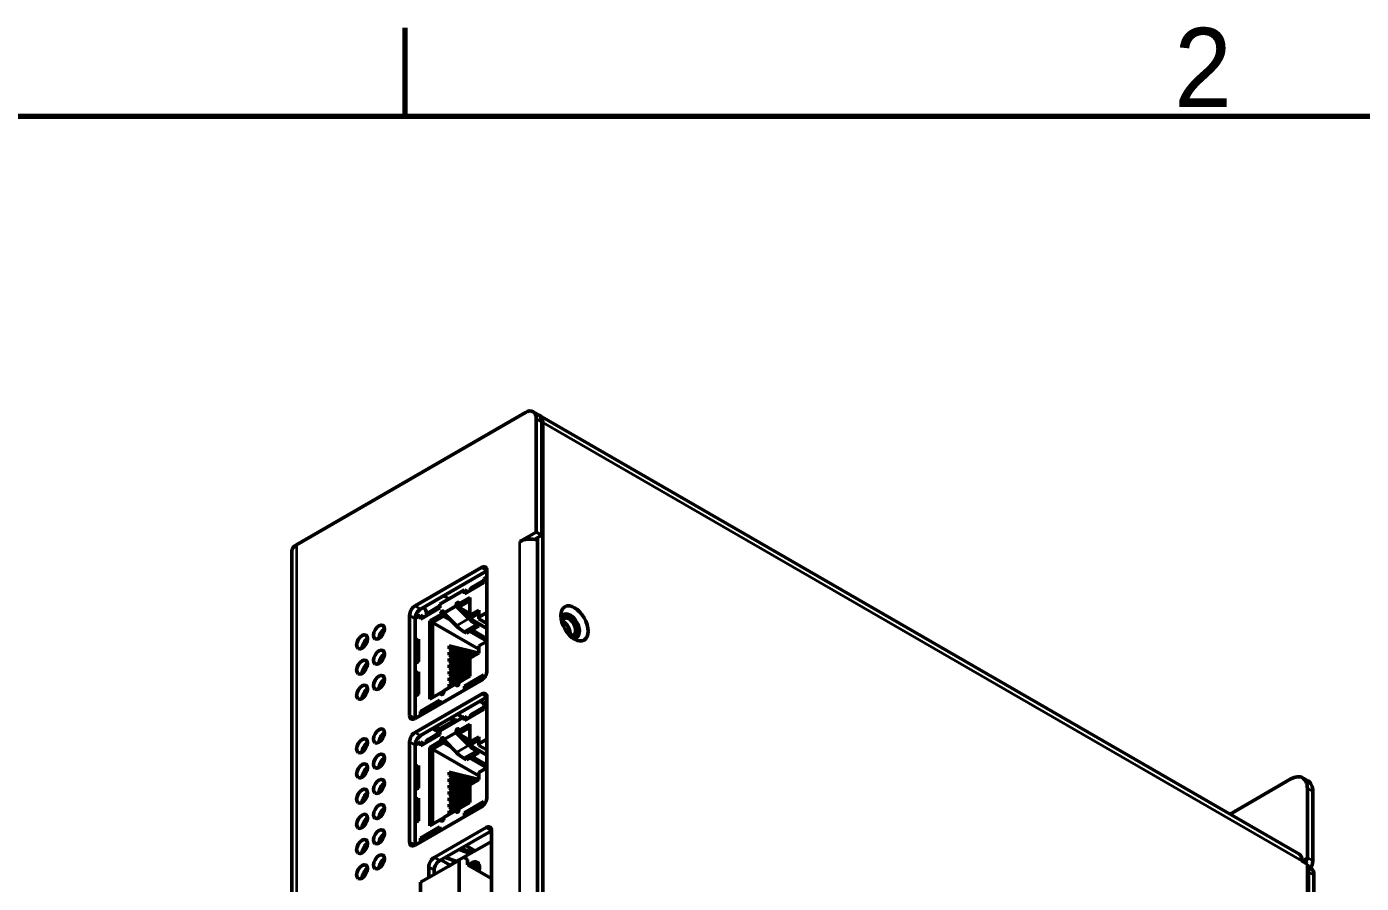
# Model space of a CAD drawing. Header units: millimetres. Extents: x 1391 to 4749, y -272 to 879.
# Drawn here: x 2162.8 to 2335.8, y 750 to 861 of the extents above; entities that cross this region are included whole.
import ezdxf

# ---------------------------------------------------------------- set-up
doc = ezdxf.new("R2010")
doc.units = ezdxf.units.MM
doc.header["$LTSCALE"] = 3
doc.layers.get('0').update_dxf_attribs({"lineweight": 25})
for name, color, linetype, lineweight in [('경계(ISO)', 7, 'Continuous', 70), ('외형선(ISO)', 7, 'Continuous', 50), ('좁은 외형선(ISO)', 7, 'Continuous', 35)]:
    doc.layers.add(name, color=color, linetype=linetype, lineweight=lineweight)
doc.styles.get("Standard").update_dxf_attribs({"font": ''})
doc.styles.get('Standard').set_extended_font_data('Gulim')

# ---------------------------------------------------------------- blocks, each defined once
blk = doc.blocks.new('경계 Default Border')
at = {"layer": '경계(ISO)'}
blk.add_line((280, 287), (280, 290.9), dxfattribs=at)
at = {"layer": '경계(ISO)', "flags": 128}
blk.add_lwpolyline([(10, 10), (10, 287), (410, 287), (410, 10), (10, 10)], dxfattribs=at)
at = {"layer": '경계(ISO)', "insert": (314.007, 287.395), "char_height": 3.5, "attachment_point": 7}
blk.add_mtext('2', dxfattribs=at)

msp = doc.modelspace()

# ---------------------------------------------------------------- linework, layer by layer
at = {"layer": '외형선(ISO)', "color": 0}
for p, q in [((2197.747, 793.87), (2227.445, 811.016)), ((2229.152, 810.707), (2228.445, 811.115)), ((2228.859, 810.2), (2228.859, 795.503)), ((2327.723, 753.797), (2229.294, 810.625)), ((2229.566, 795.095), (2229.566, 809.792)), ((2229.708, 809.71), (2229.708, 664.373)), ((2226.731, 794.274), (2228.859, 795.503)), ((2229.566, 795.095), (2228.659, 794.571)), ((2228.859, 795.503), (2229.566, 795.095)), ((2229.001, 794.768), (2229.001, 679.479)), ((2197.161, 644.451), (2197.161, 793.053)), ((2226.731, 794.266), (2226.731, 794.274)), ((2226.738, 794.27), (2226.731, 794.274)), ((2226.738, 794.27), (2226.731, 794.266)), ((2213.133, 785.934), (2221.754, 790.911)), ((2222.462, 790.503), (2213.84, 785.525)), ((2222.056, 789.21), (2220.6, 788.37)), ((2222.462, 789.686), (2222.056, 789.452)), ((2222.056, 788.954), (2222.056, 789.452)), ((2222.462, 790.503), (2222.462, 777.541)), ((2219.542, 788), (2216.363, 786.165)), ((2222.056, 788.954), (2219.542, 787.503)), ((2219.542, 788), (2219.973, 787.752)), ((2219.542, 787.503), (2219.542, 788)), ((2219.718, 787.696), (2219.797, 787.65)), ((2219.718, 787.604), (2219.718, 787.696)), ((2222.043, 789.045), (2220.247, 788.008)), ((2220.247, 788.008), (2220.54, 788.322)), ((2220.247, 788.008), (2220.332, 787.959)), ((2222.043, 789.045), (2222.056, 789.059)), ((2222.043, 789.045), (2222.056, 789.037)), ((2216.35, 785.758), (2214.554, 784.721)), ((2216.363, 785.923), (2214.907, 785.083)), ((2216.35, 785.758), (2216.363, 785.772)), ((2216.35, 785.758), (2216.363, 785.75)), ((2216.363, 785.667), (2216.363, 786.165)), ((2217.546, 786.848), (2216.838, 787.256)), ((2218.464, 785.94), (2216.848, 785.007)), ((2218.464, 786.082), (2218.464, 785.94)), ((2218.464, 785.94), (2220.117, 784.291)), ((2218.802, 786.074), (2218.64, 785.98)), ((2218.802, 785.819), (2218.64, 785.98)), ((2220.239, 786.592), (2218.802, 785.763)), ((2218.802, 785.763), (2218.802, 786.074)), ((2218.802, 785.763), (2220.239, 784.933)), ((2218.823, 786.186), (2220.26, 787.015)), ((2218.823, 786.289), (2218.823, 786.186)), ((2218.999, 786.084), (2218.823, 786.186)), ((2218.999, 786.084), (2220.26, 786.812)), ((2220.239, 784.29), (2220.239, 786.592)), ((2220.26, 787.015), (2220.26, 784.713)), ((2212.426, 771.747), (2212.426, 784.709)), ((2213.848, 784.713), (2213.133, 784.301)), ((2213.133, 784.301), (2213.133, 771.339)), ((2213.133, 784.301), (2213.133, 781.387)), ((2216.363, 785.667), (2213.848, 784.216)), ((2213.848, 784.713), (2214.279, 784.464)), ((2213.848, 784.216), (2213.848, 784.713)), ((2214.024, 784.408), (2214.103, 784.363)), ((2214.024, 784.317), (2214.024, 784.408)), ((2214.554, 784.721), (2214.847, 785.035)), ((2214.554, 784.721), (2214.638, 784.672)), ((2215.052, 784.008), (2216.488, 784.838)), ((2215.052, 773.846), (2215.052, 784.008)), ((2215.228, 783.907), (2215.052, 784.008)), ((2215.228, 783.907), (2216.664, 784.736)), ((2216.826, 784.612), (2215.407, 783.792)), ((2216.488, 784.838), (2216.488, 784.941)), ((2216.664, 784.736), (2216.488, 784.838)), ((2216.664, 784.736), (2216.664, 784.84)), ((2216.886, 784.968), (2216.826, 784.933)), ((2216.826, 784.933), (2216.826, 784.612)), ((2216.826, 784.933), (2217.052, 784.803)), ((2216.826, 784.612), (2217.817, 784.04)), ((2216.848, 785.149), (2216.848, 785.007)), ((2216.848, 785.007), (2218.501, 783.357)), ((2220.177, 784.447), (2218.936, 785.685)), ((2220.239, 784.29), (2221.424, 784.975)), ((2220.239, 784.29), (2222.462, 783.007)), ((2220.26, 784.713), (2221.428, 785.387)), ((2220.436, 784.612), (2220.26, 784.713)), ((2220.436, 784.612), (2221.428, 785.184)), ((2221.424, 784.975), (2221.424, 784.269)), ((2221.424, 784.269), (2221.604, 784.373)), ((2221.424, 784.269), (2222.462, 783.67)), ((2221.428, 785.387), (2221.428, 784.475)), ((2221.428, 784.475), (2222.462, 785.072)), ((2221.604, 784.373), (2221.428, 784.475)), ((2208.919, 782.186), (2208.919, 782.755)), ((2215.228, 773.948), (2215.228, 783.907)), ((2215.407, 783.792), (2215.407, 774.066)), ((2215.407, 783.792), (2221.424, 780.319)), ((2219.482, 782.591), (2219.795, 782.41)), ((2221.411, 783.343), (2219.795, 782.41)), ((2220.217, 782.654), (2222.462, 781.358)), ((2220.495, 782.815), (2222.462, 781.679)), ((2221.411, 783.547), (2221.099, 783.727)), ((2221.099, 783.524), (2221.411, 783.343)), ((2221.411, 783.343), (2221.411, 783.547)), ((2232.283, 783.513), (2232.537, 783.66)), ((2232.364, 783.868), (2232.39, 783.779)), ((2232.537, 783.66), (2232.606, 783.699)), ((2232.557, 783.683), (2232.575, 783.725)), ((2213.133, 781.387), (2213.564, 781.636)), ((2213.133, 781.387), (2213.485, 781.184)), ((2213.354, 780.361), (2213.48, 780.772)), ((2213.48, 780.772), (2213.485, 780.769)), ((2213.48, 778.698), (2213.48, 780.772)), ((2213.564, 781.432), (2213.485, 781.387)), ((2213.485, 778.687), (2213.485, 781.387)), ((2213.564, 778.732), (2213.564, 781.636)), ((2217.579, 780.771), (2217.579, 780.387)), ((2221.412, 779.825), (2217.579, 780.771)), ((2221.428, 780.539), (2221.424, 780.536)), ((2221.424, 780.536), (2221.424, 779.831)), ((2222.462, 781.339), (2221.428, 780.742)), ((2221.428, 780.742), (2221.428, 779.829)), ((2208.554, 778.921), (2208.919, 779.132)), ((2208.919, 778.92), (2208.919, 779.489)), ((2213.343, 778.604), (2213.343, 780.286)), ((2218.182, 780.039), (2217.579, 780.387)), ((2220.947, 779.556), (2217.579, 780.387)), ((2217.579, 779.941), (2217.579, 779.557)), ((2220.406, 779.243), (2217.579, 779.941)), ((2218.182, 779.209), (2217.579, 779.557)), ((2220.239, 778.901), (2217.579, 779.557)), ((2217.579, 779.111), (2217.579, 778.728)), ((2220.239, 778.455), (2217.579, 779.111)), ((2218.182, 780.039), (2220.705, 779.416)), ((2218.182, 779.209), (2220.239, 778.702)), ((2221.424, 779.831), (2220.239, 779.147)), ((2220.239, 776.845), (2220.239, 779.147)), ((2221.428, 779.829), (2220.26, 779.155)), ((2220.26, 779.155), (2220.26, 776.853)), ((2213.133, 778.483), (2213.564, 778.732)), ((2213.133, 778.483), (2213.133, 777.156)), ((2213.133, 777.156), (2213.564, 777.405)), ((2213.133, 777.156), (2213.485, 776.953)), ((2213.474, 778.68), (2213.48, 778.698)), ((2213.48, 778.698), (2213.485, 778.695)), ((2213.564, 777.202), (2213.485, 777.156)), ((2213.485, 774.456), (2213.485, 777.156)), ((2213.564, 774.501), (2213.564, 777.405)), ((2218.182, 778.38), (2217.579, 778.728)), ((2220.239, 778.071), (2217.579, 778.728)), ((2217.579, 778.282), (2217.579, 777.898)), ((2220.239, 777.626), (2217.579, 778.282)), ((2218.182, 777.55), (2217.579, 777.898)), ((2220.239, 777.242), (2217.579, 777.898)), ((2217.579, 777.452), (2217.579, 777.069)), ((2220.179, 776.811), (2217.579, 777.452)), ((2218.182, 776.72), (2217.579, 777.069)), ((2219.714, 776.542), (2217.579, 777.069)), ((2218.182, 778.38), (2220.239, 777.872)), ((2218.182, 777.55), (2220.239, 777.043)), ((2208.554, 775.655), (2208.919, 775.866)), ((2208.919, 775.654), (2208.919, 776.223)), ((2221.754, 776.316), (2213.133, 771.339)), ((2213.343, 774.373), (2213.343, 776.055)), ((2213.354, 776.131), (2213.48, 776.541)), ((2213.48, 776.541), (2213.485, 776.538)), ((2213.48, 774.467), (2213.48, 776.541)), ((2218.464, 775.855), (2216.848, 774.922)), ((2217.579, 776.623), (2217.579, 776.239)), ((2219.173, 776.23), (2217.579, 776.623)), ((2218.182, 775.891), (2217.579, 776.239)), ((2218.802, 775.937), (2217.579, 776.239)), ((2217.579, 775.793), (2217.579, 775.41)), ((2218.124, 775.659), (2217.579, 775.793)), ((2217.636, 775.377), (2217.579, 775.41)), ((2217.659, 775.39), (2217.579, 775.41)), ((2218.182, 776.72), (2219.472, 776.402)), ((2218.182, 775.891), (2218.423, 775.831)), ((2218.464, 775.855), (2218.464, 775.713)), ((2218.799, 775.802), (2218.464, 775.855)), ((2218.64, 775.611), (2218.679, 775.634)), ((2218.802, 776.015), (2220.239, 776.845)), ((2218.802, 775.809), (2218.802, 776.015)), ((2220.26, 776.853), (2218.823, 776.024)), ((2218.823, 776.024), (2218.823, 775.92)), ((2222.056, 776.988), (2219.542, 775.536)), ((2219.542, 775.536), (2219.718, 775.435)), ((2219.542, 775.039), (2219.542, 775.536)), ((2222.056, 776.785), (2219.718, 775.435)), ((2222.056, 776.598), (2219.718, 775.248)), ((2219.718, 775.435), (2219.718, 775.248)), ((2222.056, 776.568), (2222.056, 776.988)), ((2213.133, 774.253), (2213.564, 774.501)), ((2213.133, 769.522), (2221.754, 774.499)), ((2213.133, 774.253), (2213.133, 771.339)), ((2213.474, 774.449), (2213.48, 774.467)), ((2213.48, 774.467), (2213.485, 774.464)), ((2222.462, 774.091), (2213.84, 769.114)), ((2216.363, 773.701), (2213.848, 772.249)), ((2216.488, 774.676), (2215.052, 773.846)), ((2215.407, 774.066), (2216.826, 774.885)), ((2216.363, 773.203), (2216.363, 773.701)), ((2216.488, 774.572), (2216.488, 774.676)), ((2216.664, 774.574), (2216.488, 774.676)), ((2216.664, 774.47), (2216.664, 774.574)), ((2216.826, 774.885), (2216.826, 774.668)), ((2216.826, 774.885), (2216.848, 774.873)), ((2216.848, 774.922), (2216.848, 774.779)), ((2219.718, 775.14), (2219.718, 775.248)), ((2222.462, 774.091), (2222.462, 761.129)), ((2213.848, 772.249), (2214.024, 772.148)), ((2213.848, 771.751), (2213.848, 772.249)), ((2216.363, 773.498), (2214.024, 772.148)), ((2216.363, 773.311), (2214.024, 771.961)), ((2214.024, 772.148), (2214.024, 771.961)), ((2214.024, 771.853), (2214.024, 771.961)), ((2218.643, 771.887), (2219.35, 771.478)), ((2222.056, 772.543), (2219.542, 771.091)), ((2222.043, 772.633), (2220.247, 771.596)), ((2220.247, 771.596), (2220.54, 771.91)), ((2222.056, 772.799), (2220.6, 771.958)), ((2221.966, 773.307), (2221.535, 773.556)), ((2222.043, 772.633), (2222.056, 772.647)), ((2222.043, 772.633), (2222.056, 772.626)), ((2222.462, 773.275), (2222.056, 773.041)), ((2222.056, 772.543), (2222.056, 773.041)), ((2222.296, 773.179), (2222.068, 773.259)), ((2216.273, 770.02), (2215.841, 770.269)), ((2219.542, 771.589), (2216.363, 769.753)), ((2218.069, 771.057), (2217.637, 771.306)), ((2217.813, 771.407), (2218.069, 771.26)), ((2218.137, 771.228), (2218.621, 771.057)), ((2218.398, 770.929), (2218.171, 771.009)), ((2220.239, 770.181), (2218.802, 769.351)), ((2218.823, 769.774), (2220.26, 770.604)), ((2218.999, 769.673), (2220.26, 770.401)), ((2219.542, 771.589), (2219.973, 771.34)), ((2219.542, 771.091), (2219.542, 771.589)), ((2219.718, 771.284), (2219.797, 771.238)), ((2219.718, 771.193), (2219.718, 771.284)), ((2220.239, 767.879), (2220.239, 770.181)), ((2220.247, 771.596), (2220.332, 771.547)), ((2220.26, 770.604), (2220.26, 768.302)), ((2208.919, 768.714), (2208.919, 769.282)), ((2216.363, 769.256), (2213.848, 767.804)), ((2216.35, 769.346), (2214.554, 768.309)), ((2214.554, 768.309), (2214.847, 768.623)), ((2216.363, 769.512), (2214.907, 768.671)), ((2215.052, 767.597), (2216.488, 768.426)), ((2215.414, 770.022), (2216.33, 769.493)), ((2216.35, 769.346), (2216.363, 769.36)), ((2216.35, 769.346), (2216.363, 769.339)), ((2216.363, 769.256), (2216.363, 769.753)), ((2216.602, 769.892), (2216.375, 769.972)), ((2216.488, 768.426), (2216.488, 768.53)), ((2216.664, 768.325), (2216.488, 768.426)), ((2216.664, 768.325), (2216.664, 768.428)), ((2216.886, 768.556), (2216.826, 768.522)), ((2216.826, 768.522), (2216.826, 768.2)), ((2216.826, 768.522), (2217.052, 768.391)), ((2218.464, 769.528), (2216.848, 768.595)), ((2216.848, 768.737), (2216.848, 768.595)), ((2216.848, 768.595), (2218.501, 766.946)), ((2218.464, 769.67), (2218.464, 769.528)), ((2218.464, 769.528), (2220.117, 767.879)), ((2218.802, 769.662), (2218.64, 769.569)), ((2218.802, 769.408), (2218.64, 769.569)), ((2218.802, 769.351), (2218.802, 769.662)), ((2218.802, 769.351), (2220.239, 768.522)), ((2218.823, 769.878), (2218.823, 769.774)), ((2218.999, 769.673), (2218.823, 769.774)), ((2220.177, 768.035), (2218.936, 769.273)), ((2220.239, 767.879), (2221.424, 768.563)), ((2220.26, 768.302), (2221.428, 768.976)), ((2220.436, 768.2), (2221.428, 768.772)), ((2221.424, 768.563), (2221.424, 767.858)), ((2221.428, 768.976), (2221.428, 768.063)), ((2221.428, 768.063), (2222.462, 768.66)), ((2212.426, 755.335), (2212.426, 768.297)), ((2213.848, 768.302), (2213.133, 767.889)), ((2213.133, 767.889), (2213.133, 754.927)), ((2213.133, 767.889), (2213.133, 764.975)), ((2213.848, 768.302), (2214.279, 768.053)), ((2213.848, 767.804), (2213.848, 768.302)), ((2214.024, 767.997), (2214.103, 767.951)), ((2214.024, 767.906), (2214.024, 767.997)), ((2214.554, 768.309), (2214.638, 768.26)), ((2215.052, 757.434), (2215.052, 767.597)), ((2215.228, 767.495), (2215.052, 767.597)), ((2215.228, 767.495), (2216.664, 768.325)), ((2215.228, 757.536), (2215.228, 767.495)), ((2216.826, 768.2), (2215.407, 767.381)), ((2215.407, 767.381), (2215.407, 757.654)), ((2215.407, 767.381), (2221.424, 763.907)), ((2216.826, 768.2), (2217.817, 767.628)), ((2221.411, 766.932), (2219.795, 765.999)), ((2220.239, 767.879), (2222.462, 766.595)), ((2220.436, 768.2), (2220.26, 768.302)), ((2221.411, 767.135), (2221.099, 767.316)), ((2221.099, 767.112), (2221.411, 766.932)), ((2221.411, 766.932), (2221.411, 767.135)), ((2221.424, 767.858), (2221.604, 767.962)), ((2221.424, 767.858), (2222.462, 767.259)), ((2221.604, 767.962), (2221.428, 768.063)), ((2208.554, 765.449), (2208.919, 765.66)), ((2208.919, 765.448), (2208.919, 766.016)), ((2213.133, 764.975), (2213.564, 765.224)), ((2213.133, 764.975), (2213.485, 764.772)), ((2213.564, 765.021), (2213.485, 764.975)), ((2213.485, 762.275), (2213.485, 764.975)), ((2213.564, 762.321), (2213.564, 765.224)), ((2219.482, 766.179), (2219.795, 765.999)), ((2220.217, 766.242), (2222.462, 764.946)), ((2220.495, 766.403), (2222.462, 765.268)), ((2213.343, 762.193), (2213.343, 763.874)), ((2213.354, 763.95), (2213.48, 764.36)), ((2213.48, 764.36), (2213.485, 764.357)), ((2213.48, 762.287), (2213.48, 764.36)), ((2217.579, 764.359), (2217.579, 763.975)), ((2221.412, 763.413), (2217.579, 764.359)), ((2218.182, 763.627), (2217.579, 763.975)), ((2220.947, 763.144), (2217.579, 763.975)), ((2217.579, 763.529), (2217.579, 763.146)), ((2220.406, 762.832), (2217.579, 763.529)), ((2218.182, 763.627), (2220.705, 763.005)), ((2221.424, 763.42), (2220.239, 762.735)), ((2221.428, 763.418), (2220.26, 762.744)), ((2221.428, 764.127), (2221.424, 764.125)), ((2221.424, 764.125), (2221.424, 763.42)), ((2222.462, 764.927), (2221.428, 764.33)), ((2221.428, 764.33), (2221.428, 763.418)), ((2318.823, 758.935), (2326.723, 763.496)), ((2328.223, 763.645), (2328.93, 763.237)), ((2208.554, 762.183), (2208.919, 762.394)), ((2208.919, 762.182), (2208.919, 762.751)), ((2213.133, 762.072), (2213.564, 762.321)), ((2213.133, 762.072), (2213.133, 760.744)), ((2213.474, 762.268), (2213.48, 762.287)), ((2213.48, 762.287), (2213.485, 762.283)), ((2218.182, 762.798), (2217.579, 763.146)), ((2220.239, 762.489), (2217.579, 763.146)), ((2217.579, 762.7), (2217.579, 762.316)), ((2220.239, 762.044), (2217.579, 762.7)), ((2218.182, 761.968), (2217.579, 762.316)), ((2220.239, 761.66), (2217.579, 762.316)), ((2217.579, 761.87), (2217.579, 761.487)), ((2220.239, 761.214), (2217.579, 761.87)), ((2218.182, 762.798), (2220.239, 762.29)), ((2218.182, 761.968), (2220.239, 761.461)), ((2220.239, 760.433), (2220.239, 762.735)), ((2220.26, 762.744), (2220.26, 760.442)), ((2328.844, 762.271), (2328.844, 753.29)), ((2329.551, 752.882), (2329.551, 761.863)), ((2213.133, 760.744), (2213.564, 760.993)), ((2213.133, 760.744), (2213.485, 760.541)), ((2221.754, 759.904), (2213.133, 754.927)), ((2213.354, 759.719), (2213.48, 760.13)), ((2213.48, 760.13), (2213.485, 760.126)), ((2213.48, 758.056), (2213.48, 760.13)), ((2213.564, 760.79), (2213.485, 760.744)), ((2213.485, 758.044), (2213.485, 760.744)), ((2213.564, 758.09), (2213.564, 760.993)), ((2218.182, 761.138), (2217.579, 761.487)), ((2220.239, 760.83), (2217.579, 761.487)), ((2217.579, 761.041), (2217.579, 760.657)), ((2220.179, 760.399), (2217.579, 761.041)), ((2218.182, 760.309), (2217.579, 760.657)), ((2219.714, 760.13), (2217.579, 760.657)), ((2217.579, 760.211), (2217.579, 759.828)), ((2219.173, 759.818), (2217.579, 760.211)), ((2218.182, 759.479), (2217.579, 759.828)), ((2218.802, 759.526), (2217.579, 759.828)), ((2218.182, 761.138), (2220.239, 760.631)), ((2218.182, 760.309), (2219.472, 759.991)), ((2218.802, 759.604), (2220.239, 760.433)), ((2220.26, 760.442), (2218.823, 759.612)), ((2222.056, 760.576), (2219.542, 759.125)), ((2222.056, 760.373), (2219.718, 759.023)), ((2222.056, 760.187), (2219.718, 758.836)), ((2222.056, 760.157), (2222.056, 760.576)), ((2208.554, 758.917), (2208.919, 759.128)), ((2208.919, 758.916), (2208.919, 759.485)), ((2213.133, 757.841), (2213.564, 758.09)), ((2213.343, 757.962), (2213.343, 759.643)), ((2213.474, 758.038), (2213.48, 758.056)), ((2213.48, 758.056), (2213.485, 758.052)), ((2216.488, 758.264), (2215.052, 757.434)), ((2215.407, 757.654), (2216.826, 758.473)), ((2216.488, 758.16), (2216.488, 758.264)), ((2216.664, 758.162), (2216.488, 758.264)), ((2216.664, 758.059), (2216.664, 758.162)), ((2216.826, 758.473), (2216.826, 758.257)), ((2216.826, 758.473), (2216.848, 758.461)), ((2218.464, 759.443), (2216.848, 758.51)), ((2216.848, 758.51), (2216.848, 758.368)), ((2217.579, 759.382), (2217.579, 758.998)), ((2218.124, 759.247), (2217.579, 759.382)), ((2217.636, 758.965), (2217.579, 758.998)), ((2217.659, 758.978), (2217.579, 758.998)), ((2218.182, 759.479), (2218.423, 759.42)), ((2218.464, 759.443), (2218.464, 759.301)), ((2218.799, 759.391), (2218.464, 759.443)), ((2218.64, 759.199), (2218.679, 759.222)), ((2218.802, 759.397), (2218.802, 759.604)), ((2218.823, 759.612), (2218.823, 759.508)), ((2219.542, 759.125), (2219.718, 759.023)), ((2219.542, 758.627), (2219.542, 759.125)), ((2219.718, 759.023), (2219.718, 758.836)), ((2219.718, 758.729), (2219.718, 758.836)), ((2213.133, 757.841), (2213.133, 754.927)), ((2216.363, 757.289), (2213.848, 755.838)), ((2216.363, 757.086), (2214.024, 755.736)), ((2216.363, 756.899), (2214.024, 755.549)), ((2215.622, 753.323), (2222.34, 757.201)), ((2223.047, 756.793), (2216.329, 752.914)), ((2216.363, 756.792), (2216.363, 757.289)), ((2223.047, 756.502), (2222.735, 756.613)), ((2223.047, 756.793), (2223.047, 730.338)), ((2208.554, 755.651), (2208.919, 755.862)), ((2208.919, 755.65), (2208.919, 756.219)), ((2213.848, 755.838), (2214.024, 755.736)), ((2213.848, 755.34), (2213.848, 755.838)), ((2214.024, 755.736), (2214.024, 755.549)), ((2214.024, 755.441), (2214.024, 755.549)), ((2223.047, 755.405), (2219.476, 753.343)), ((2219.704, 754.863), (2220.884, 754.181)), ((2208.919, 752.384), (2208.919, 752.953)), ((2216.474, 752.998), (2217.677, 752.304)), ((2218.533, 752.799), (2217.041, 753.325)), ((2218.875, 752.996), (2217.425, 752.159)), ((2217.803, 753.057), (2218.369, 752.73)), ((2220.329, 753.836), (2218.837, 754.362)), ((2219.476, 753.343), (2218.875, 752.996)), ((2218.875, 735.36), (2218.875, 752.996)), ((2219.06, 754.491), (2220.314, 754.048)), ((2219.476, 753.343), (2219.936, 753.078)), ((2219.936, 753.078), (2219.936, 752.384)), ((2220.884, 754.181), (2220.513, 753.967)), ((2328.137, 752.882), (2328.844, 752.473)), ((2208.554, 752.385), (2208.919, 752.596)), ((2214.915, 750.71), (2214.915, 752.098)), ((2217.425, 752.159), (2215.304, 750.934)), ((2215.622, 751.69), (2215.622, 751.118)), ((2218.506, 752.809), (2218.369, 752.73)), ((2223.047, 750.587), (2219.936, 752.384)), ((2328.844, 752.473), (2328.844, 739.41)), ((2328.844, 752.17), (2329.279, 751.919)), ((2328.986, 608.035), (2328.986, 751.412)), ((2215.304, 750.934), (2213.854, 750.097)), ((2213.854, 750.097), (2213.854, 732.461)), ((2329.693, 607.627), (2329.693, 751.004))]:
    msp.add_line(p, q, dxfattribs=at)
for centre, major_axis, start_param, end_param in [((2227.445, 809.383), (1, 1.732), 5.4977871, 7.0685835), ((2228.152, 808.975), (1, 1.732), 5.4977871, 6.2831853), ((2228.294, 808.893), (1, 1.732), 5.4977871, 6.353955), ((2228.152, 793.453), (2, 0), 1.1326473, 2.3561945), ((2199.161, 793.053), (-2, 0), 5.4977871, 6.2831853), ((2221.754, 790.094), (0.5, 0.866), 5.4977871, 7.0685835), ((2220.979, 787.714), (-0.378, 0.656), 0, 0.1745329), ((2213.133, 785.117), (-0.5, -0.866), 3.9269908, 5.4977871), ((2213.586, 785.052), (0.85, -1.472), 1.1444131, 1.7379517), ((2218.644, 786.186), (0.127, 0.22), 5.4977871, 8.6393798), ((2218.82, 786.084), (-0.127, -0.22), 3.9071856, 5.4977871), ((2213.84, 784.709), (0.5, 0.866), 0.7853982, 2.3561945), ((2212.454, 784.398), (-0.85, 1.472), 4.4601558, 4.7259334), ((2215.285, 784.427), (-0.378, 0.656), 0, 0.1745329), ((2216.668, 785.045), (0.127, 0.22), 5.4977871, 8.6393798), ((2216.844, 784.944), (-0.127, -0.22), 3.9071856, 5.4977871), ((2221.099, 786.838), (2.029, -3.515), 5.1487213, 5.4977871), ((2221.099, 786.838), (-1.905, 3.3), 2.0071286, 2.0311852), ((2221.099, 786.838), (-1.905, 3.3), 2.1492664, 2.3561945), ((2233.243, 783.337), (0.85, -1.472), 5.7118822, 9.9960811), ((2233.102, 783.255), (-0.615, 1.065), 2.2349634, 7.1898146), ((2233.102, 783.255), (0.85, -1.472), 0.0832853, 3.0583074), ((2209.166, 782.133), (-0.5, -0.866), 3.9269908, 5.4977871), ((2219.482, 785.905), (2.029, -3.515), 5.1487213, 5.4977871), ((2232.395, 782.847), (-0.615, 1.065), 3.7543402, 5.6704377), ((2232.473, 783.77), (0.064, -0.11), 4.3109633, 6.684611), ((2206.974, 780.867), (-0.5, -0.866), 3.9269908, 5.4977871), ((2209.166, 778.867), (-0.5, -0.866), 3.9269908, 5.4977871), ((2214.1, 780.286), (-0.757, 0), 6.1086524, 6.2831853), ((2206.974, 777.601), (-0.5, -0.866), 3.9269908, 5.4977871), ((2221.754, 777.133), (0.5, 0.866), 3.9269908, 5.4977871), ((2209.166, 775.601), (-0.5, -0.866), 3.9269908, 5.4977871), ((2214.1, 776.055), (-0.757, 0), 6.1086524, 6.2831853), ((2218.644, 775.816), (-0.127, -0.22), 5.4977871, 8.6393798), ((2218.82, 775.715), (-0.127, -0.22), 5.4977871, 5.5175923), ((2206.974, 774.335), (-0.5, -0.866), 3.9269908, 5.4977871), ((2216.668, 774.676), (-0.127, -0.22), 5.4977871, 8.6393798), ((2216.844, 774.574), (-0.127, -0.22), 5.4977871, 5.5175923), ((2221.754, 773.683), (0.5, 0.866), 5.4977871, 7.0685835), ((2220.979, 771.303), (-0.378, 0.656), 0, 0.1745329), ((2221.966, 773.925), (-0.378, 0.656), 2.3561945, 2.5481807), ((2213.133, 772.155), (-0.5, -0.866), 5.4977871, 7.0685835), ((2218.069, 771.675), (0.254, -0.44), 5.4977871, 5.6897734), ((2218.069, 771.675), (-0.378, 0.656), 2.3561945, 2.5481807), ((2209.166, 768.661), (-0.5, -0.866), 3.9269908, 5.4977871), ((2213.133, 768.706), (-0.5, -0.866), 3.9269908, 5.4977871), ((2213.84, 768.297), (0.5, 0.866), 0.7853982, 2.3561945), ((2215.285, 768.016), (-0.378, 0.656), 0, 0.1745329), ((2216.273, 770.638), (-0.378, 0.656), 2.3561945, 2.5481807), ((2216.668, 768.634), (0.127, 0.22), 5.4977871, 8.6393798), ((2216.844, 768.532), (-0.127, -0.22), 3.9071856, 5.4977871), ((2218.644, 769.774), (0.127, 0.22), 5.4977871, 8.6393798), ((2218.82, 769.673), (-0.127, -0.22), 3.9071856, 5.4977871), ((2206.974, 767.395), (-0.5, -0.866), 3.9269908, 5.4977871), ((2219.482, 769.493), (2.029, -3.515), 5.1487213, 5.4977871), ((2221.099, 770.426), (2.029, -3.515), 5.1487213, 5.4977871), ((2221.099, 770.426), (-1.905, 3.3), 2.0071286, 2.0311852), ((2221.099, 770.426), (-1.905, 3.3), 2.1492664, 2.3561945), ((2209.166, 765.395), (-0.5, -0.866), 3.9269908, 5.4977871), ((2206.974, 764.129), (-0.5, -0.866), 3.9269908, 5.4977871), ((2214.1, 763.874), (-0.757, 0), 6.1086524, 6.2831853), ((2326.723, 761.047), (1.5, 2.598), 5.4977871, 7.0685835), ((2327.43, 760.638), (1.5, 2.598), 5.4977871, 6.2831853), ((2206.974, 760.863), (-0.5, -0.866), 3.9269908, 5.4977871), ((2209.166, 762.129), (-0.5, -0.866), 3.9269908, 5.4977871), ((2221.754, 760.721), (0.5, 0.866), 3.9269908, 5.4977871), ((2206.974, 757.597), (-0.5, -0.866), 3.9269908, 5.4977871), ((2209.166, 758.863), (-0.5, -0.866), 3.9269908, 5.4977871), ((2214.1, 759.643), (-0.757, 0), 6.1086524, 6.2831853), ((2216.668, 758.264), (-0.127, -0.22), 5.4977871, 8.6393798), ((2216.844, 758.162), (-0.127, -0.22), 5.4977871, 5.5175923), ((2218.644, 759.405), (-0.127, -0.22), 5.4977871, 8.6393798), ((2218.82, 759.303), (-0.127, -0.22), 5.4977871, 5.5175923), ((2209.166, 755.597), (-0.5, -0.866), 3.9269908, 5.4977871), ((2222.34, 756.384), (0.5, 0.866), 5.4977871, 7.0685835), ((2206.974, 754.331), (-0.5, -0.866), 3.9269908, 5.4977871), ((2213.133, 755.744), (-0.5, -0.866), 5.4977871, 7.0685835), ((2209.166, 752.331), (-0.5, -0.866), 3.9269908, 5.4977871), ((2215.622, 752.506), (-0.5, -0.866), 3.9269908, 5.4977871), ((2216.329, 752.098), (0.5, 0.866), 0.7853982, 2.3561945), ((2220.739, 751.282), (1.573, -2.725), 2.4466907, 2.5481807), ((2326.723, 752.065), (1, 1.732), 5.4977871, 6.2831853), ((2328.137, 753.698), (0.5, -0.866), 5.4977871, 7.0685835), ((2328.137, 753.698), (1, -1.732), 0.0297144, 0.7853982), ((2206.974, 751.065), (-0.5, -0.866), 3.9269908, 5.4977871), ((2220.537, 751.506), (0.684, 1.186), 0.7225663, 1.2284123), ((2220.537, 751.506), (0.684, 1.186), 5.054773, 7.0057516), ((2327.571, 750.596), (1, 1.732), 5.4977871, 5.948814), ((2328.279, 750.187), (1, 1.732), 5.4977871, 6.2831853)]:
    msp.add_ellipse(centre, major_axis=major_axis, ratio=0.5773503, start_param=start_param, end_param=end_param, dxfattribs=at)
for centre, major_axis in [((2233.809, 783.664), (-1.25, 2.165)), ((2206.267, 781.275), (-0.5, -0.866)), ((2208.459, 782.541), (-0.5, -0.866)), ((2206.267, 778.009), (-0.5, -0.866)), ((2208.459, 779.275), (-0.5, -0.866)), ((2206.267, 774.743), (-0.5, -0.866)), ((2208.459, 776.009), (-0.5, -0.866)), ((2206.267, 767.803), (-0.5, -0.866)), ((2208.459, 769.069), (-0.5, -0.866)), ((2208.459, 765.803), (-0.5, -0.866)), ((2206.267, 764.537), (-0.5, -0.866)), ((2208.459, 762.537), (-0.5, -0.866)), ((2206.267, 761.271), (-0.5, -0.866)), ((2208.459, 759.271), (-0.5, -0.866)), ((2206.267, 758.005), (-0.5, -0.866)), ((2208.459, 756.005), (-0.5, -0.866)), ((2206.267, 754.739), (-0.5, -0.866)), ((2208.459, 752.739), (-0.5, -0.866)), ((2206.267, 751.473), (-0.5, -0.866))]:
    msp.add_ellipse(centre, major_axis=major_axis, ratio=0.5773503, dxfattribs=at)
for points, knots in [([(2220.592, 752.528), (2220.493, 752.478), (2220.395, 752.411), (2220.264, 752.3), (2220.229, 752.267), (2220.195, 752.234)], [0.000004635, 0.000004635, 0.000004635, 0.000004635, 0.040549073, 0.040549073, 0.055611604, 0.055611604, 0.055611604, 0.055611604]), ([(2220.26, 752.196), (2220.306, 752.244), (2220.354, 752.288), (2220.547, 752.451), (2220.68, 752.523), (2220.856, 752.594), (2220.923, 752.613), (2220.989, 752.625)], [-1.419638021, -1.419638021, -1.419638021, -1.419638021, -1.405212067, -1.405212067, -1.362230741, -1.362230741, -1.335181937, -1.335181937, -1.335181937, -1.335181937]), ([(2220.531, 752.04), (2220.556, 752.062), (2220.582, 752.082), (2220.664, 752.146), (2220.721, 752.183), (2220.85, 752.253), (2220.921, 752.281), (2221.04, 752.309), (2221.088, 752.316), (2221.203, 752.317), (2221.267, 752.305), (2221.371, 752.262), (2221.413, 752.235), (2221.461, 752.191), (2221.471, 752.181), (2221.481, 752.171)], [0.07543663, 0.07543663, 0.07543663, 0.07543663, 0.08592187, 0.08592187, 0.10905759, 0.10905759, 0.13742928, 0.13742928, 0.1576978, 0.1576978, 0.1871767, 0.1871767, 0.21106378, 0.21106378, 0.21771295, 0.21771295, 0.21771295, 0.21771295]), ([(2221.385, 752.25), (2221.354, 752.267), (2221.321, 752.28), (2221.226, 752.305), (2221.162, 752.309), (2221.022, 752.294), (2220.946, 752.272), (2220.791, 752.204), (2220.712, 752.157), (2220.606, 752.077), (2220.577, 752.054), (2220.55, 752.029)], [0.08041318, 0.08041318, 0.08041318, 0.08041318, 0.09722509, 0.09722509, 0.1257528, 0.1257528, 0.15645452, 0.15645452, 0.18780196, 0.18780196, 0.19955831, 0.19955831, 0.19955831, 0.19955831]), ([(2220.579, 752.012), (2220.594, 752.027), (2220.609, 752.042), (2220.673, 752.105), (2220.727, 752.152), (2220.784, 752.196)], [-0.640858077, -0.640858077, -0.640858077, -0.640858077, -0.634843092, -0.634843092, -0.615381059, -0.615381059, -0.615381059, -0.615381059]), ([(2220.592, 752.528), (2220.601, 752.533), (2220.61, 752.537), (2220.63, 752.546), (2220.641, 752.551), (2220.651, 752.555)], [-0.008112216, -0.008112216, -0.008112216, -0.008112216, -0.0043527305, -0.0043527305, -0.0000005285, -0.0000005285, -0.0000005285, -0.0000005285]), ([(2220.651, 752.555), (2220.779, 752.611), (2220.896, 752.63), (2221.094, 752.619), (2221.183, 752.59), (2221.347, 752.474), (2221.404, 752.386), (2221.476, 752.213), (2221.498, 752.113), (2221.503, 752.002)], [-0.34110069, -0.34110069, -0.34110069, -0.34110069, -0.30691576, -0.30691576, -0.27340533, -0.27340533, -0.23326995, -0.23326995, -0.19295745, -0.19295745, -0.19295745, -0.19295745]), ([(2221.12, 752.042), (2221.089, 752.026), (2221.058, 752.009), (2220.967, 751.951), (2220.907, 751.907), (2220.849, 751.856)], [-0.173307504, -0.173307504, -0.173307504, -0.173307504, -0.160942633, -0.160942633, -0.136730908, -0.136730908, -0.136730908, -0.136730908]), ([(2220.868, 751.846), (2220.878, 751.855), (2220.889, 751.864), (2220.977, 751.938), (2221.057, 751.991), (2221.138, 752.032)], [-0.036601132, -0.036601132, -0.036601132, -0.036601132, -0.032063842, -0.032063842, -0.000008505, -0.000008505, -0.000008505, -0.000008505]), ([(2221.12, 752.042), (2221.16, 752.062), (2221.199, 752.079), (2221.305, 752.116), (2221.37, 752.129), (2221.451, 752.133), (2221.47, 752.133), (2221.489, 752.132)], [0.000009362, 0.000009362, 0.000009362, 0.000009362, 0.015947567, 0.015947567, 0.042734142, 0.042734142, 0.050937761, 0.050937761, 0.050937761, 0.050937761]), ([(2221.49, 752.121), (2221.47, 752.122), (2221.45, 752.121), (2221.383, 752.116), (2221.335, 752.107), (2221.238, 752.077), (2221.188, 752.057), (2221.138, 752.032)], [0.114534391, 0.114534391, 0.114534391, 0.114534391, 0.123390748, 0.123390748, 0.142988352, 0.142988352, 0.162939358, 0.162939358, 0.162939358, 0.162939358]), ([(2221.168, 751.672), (2221.179, 751.682), (2221.19, 751.691), (2221.278, 751.764), (2221.357, 751.818), (2221.438, 751.858)], [0.08833595, 0.08833595, 0.08833595, 0.08833595, 0.092874175, 0.092874175, 0.124923616, 0.124923616, 0.124923616, 0.124923616]), ([(2221.456, 751.848), (2221.371, 751.805), (2221.287, 751.748), (2221.199, 751.673), (2221.192, 751.668), (2221.186, 751.662)], [0.000018724, 0.000018724, 0.000018724, 0.000018724, 0.033849259, 0.033849259, 0.036619695, 0.036619695, 0.036619695, 0.036619695])]:
    msp.add_open_spline(points, degree=3, knots=knots, dxfattribs=at)
for points in [[(2221.104, 752.014), (2221.041, 751.966), (2220.971, 751.906), (2220.896, 751.829)], [(2221.422, 751.83), (2221.35, 751.775), (2221.281, 751.714), (2221.214, 751.645)], [(2221.438, 751.858), (2221.456, 751.868), (2221.475, 751.876), (2221.493, 751.884)], [(2221.49, 751.864), (2221.479, 751.859), (2221.467, 751.854), (2221.456, 751.848)]]:
    msp.add_open_spline(points, degree=3, dxfattribs=at)
at = {"layer": '좁은 외형선(ISO)', "color": 0}
for p, q in [((2228.859, 810.2), (2229.566, 809.792)), ((2229.708, 809.71), (2229.566, 809.628)), ((2328.137, 752.882), (2229.708, 809.71)), ((2197.747, 793.87), (2197.747, 645.267)), ((2226.738, 678.344), (2226.738, 794.27)), ((2221.754, 790.911), (2222.462, 790.503)), ((2222.056, 789.197), (2220.54, 788.322)), ((2213.84, 785.525), (2213.133, 785.934)), ((2216.363, 785.91), (2214.847, 785.035)), ((2218.464, 786.082), (2218.64, 785.98)), ((2212.426, 784.709), (2213.133, 784.301)), ((2216.664, 784.84), (2216.488, 784.941)), ((2220.117, 784.291), (2218.501, 783.357)), ((2221.099, 783.524), (2219.482, 782.591)), ((2232.234, 783.689), (2232.39, 783.779)), ((2232.557, 783.683), (2232.597, 783.706)), ((2213.354, 778.611), (2213.354, 780.361)), ((2213.354, 774.38), (2213.354, 776.131)), ((2218.464, 775.713), (2218.64, 775.611)), ((2216.664, 774.47), (2216.488, 774.572)), ((2221.754, 774.499), (2222.462, 774.091)), ((2222.056, 772.786), (2220.54, 771.91)), ((2222.462, 773.593), (2221.966, 773.307)), ((2222.462, 773.486), (2222.068, 773.259)), ((2213.133, 771.339), (2212.426, 771.747)), ((2218.069, 771.057), (2216.273, 770.02)), ((2218.171, 771.009), (2216.375, 769.972)), ((2213.84, 769.114), (2213.133, 769.522)), ((2216.363, 769.498), (2214.847, 768.623)), ((2216.664, 768.428), (2216.488, 768.53)), ((2218.464, 769.67), (2218.64, 769.569)), ((2212.426, 768.297), (2213.133, 767.889)), ((2220.117, 767.879), (2218.501, 766.946)), ((2221.099, 767.112), (2219.482, 766.179)), ((2213.354, 762.199), (2213.354, 763.95)), ((2328.844, 762.271), (2329.551, 761.863)), ((2213.354, 757.968), (2213.354, 759.719)), ((2216.664, 758.059), (2216.488, 758.16)), ((2218.464, 759.301), (2218.64, 759.199)), ((2222.34, 757.201), (2223.047, 756.793)), ((2213.133, 754.927), (2212.426, 755.335)), ((2216.329, 752.914), (2215.622, 753.323)), ((2328.844, 753.29), (2328.137, 752.882)), ((2328.844, 753.29), (2329.551, 752.882)), ((2214.915, 752.098), (2215.622, 751.69)), ((2220.651, 752.555), (2220.597, 752.657)), ((2328.986, 751.412), (2329.693, 751.004))]:
    msp.add_line(p, q, dxfattribs=at)

# ---------------------------------------------------------------- block references
at = {"color": 0, "xscale": 2.933311563, "yscale": 2.933311563, "zscale": 2.933311563}
msp.add_blockref('경계 Default Border', (1390.507, 7.588), dxfattribs=at)

doc.saveas('drawing.dxf')
